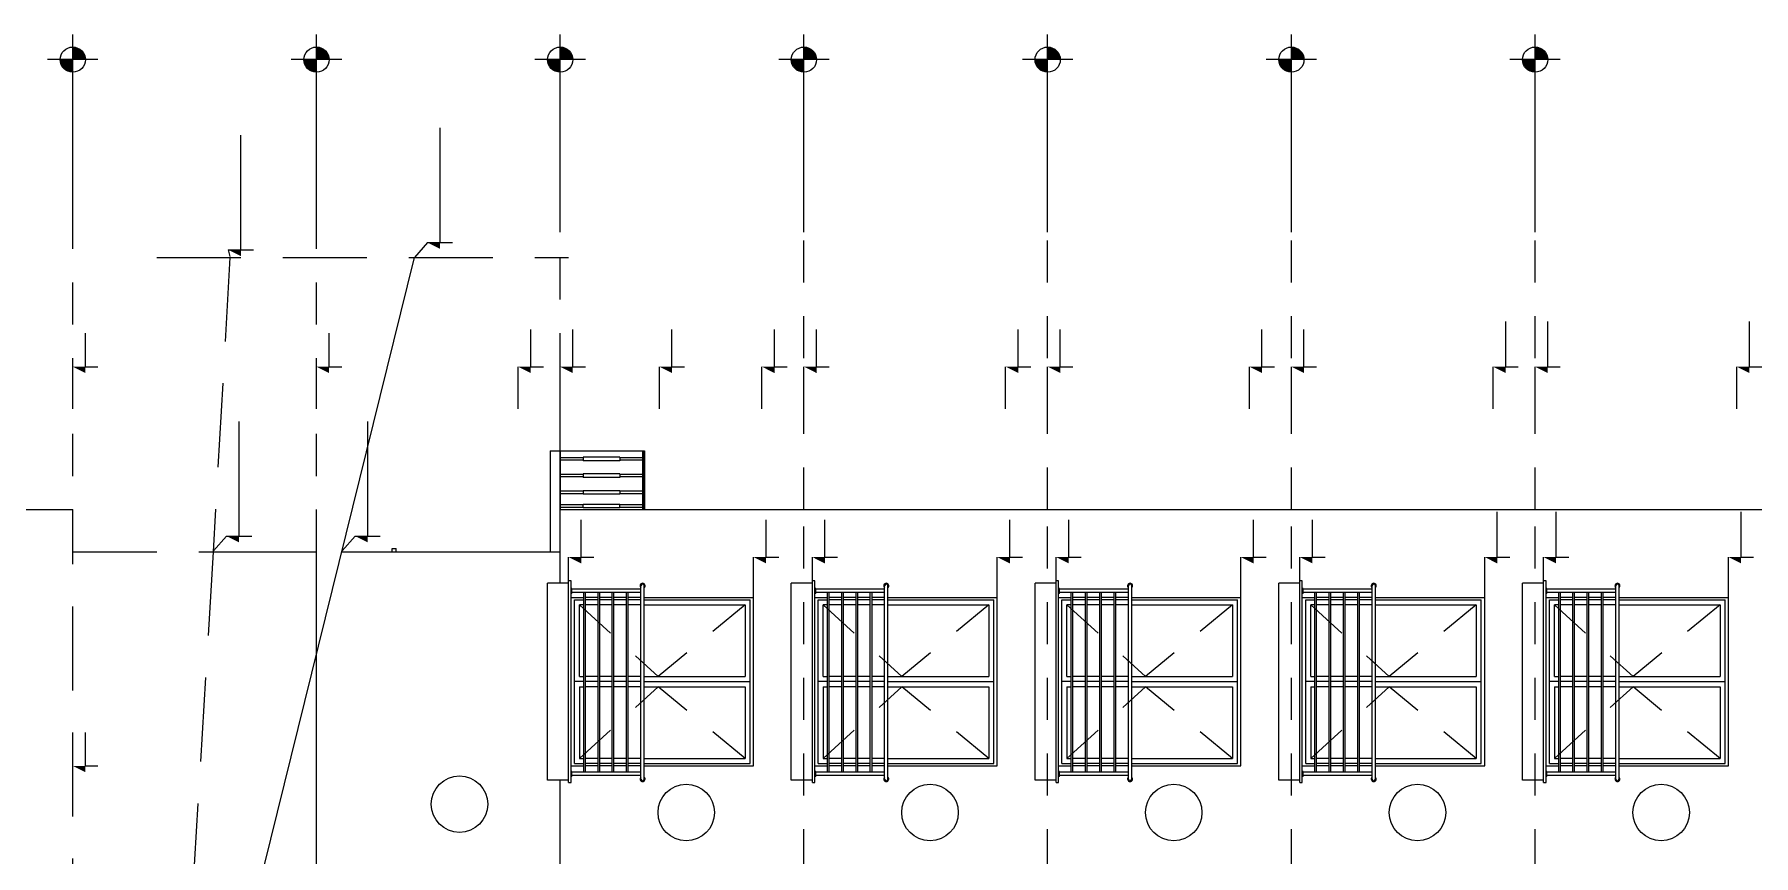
# Model space of a CAD drawing. Header units: metres. Extents: x -220 to 294, y -29 to 18.
# Drawn here: x -178.25 to -173.13, y 8.52 to 10.96 of the extents above; entities that cross this region are included whole.
import ezdxf

# ---------------------------------------------------------------- set-up
doc = ezdxf.new("R2010")
doc.units = ezdxf.units.M
doc.header["$MEASUREMENT"] = 0
doc.linetypes.add('DASHED2', pattern=[0.375, 0.25, -0.125])
doc.linetypes.add('DASHED4', pattern=[0.1875, 0.125, -0.0625])
for name, color, linetype in [('Cember', 7, 'Continuous'), ('Cizgi', 7, 'Continuous'), ('Kesit_Kot', 7, 'Continuous'), ('Standart', 7, 'Continuous'), ('Tarama', 7, 'Continuous')]:
    doc.layers.add(name, color=color, linetype=linetype)

msp = doc.modelspace()

# ---------------------------------------------------------------- hatches: boundary and pattern name
at = {"layer": 'Kesit_Kot', "linetype": 'Continuous', "lineweight": -3}
for points in [[(-177.0774, 10.3429), (-177.0399, 10.3241), (-177.0399, 10.3429)], [(-177.6697, 10.3213), (-177.6322, 10.3025), (-177.6322, 10.3213)], [(-178.1324, 9.9737), (-178.0949, 9.9549), (-178.0949, 9.9737)], [(-177.4074, 9.9737), (-177.3699, 9.9549), (-177.3699, 9.9737)], [(-176.8074, 9.9737), (-176.7699, 9.9549), (-176.7699, 9.9737)], [(-176.6824, 9.9737), (-176.6449, 9.9549), (-176.6449, 9.9737)], [(-176.3874, 9.9737), (-176.3499, 9.9549), (-176.3499, 9.9737)], [(-176.0824, 9.9737), (-176.0449, 9.9549), (-176.0449, 9.9737)], [(-175.9574, 9.9737), (-175.9199, 9.9549), (-175.9199, 9.9737)], [(-175.3574, 9.9737), (-175.3199, 9.9549), (-175.3199, 9.9737)], [(-175.2324, 9.9737), (-175.1949, 9.9549), (-175.1949, 9.9737)], [(-174.6324, 9.9737), (-174.5949, 9.9549), (-174.5949, 9.9737)], [(-174.5074, 9.9737), (-174.4699, 9.9549), (-174.4699, 9.9737)], [(-173.9074, 9.9737), (-173.8699, 9.9549), (-173.8699, 9.9737)], [(-173.7824, 9.9737), (-173.7449, 9.9549), (-173.7449, 9.9737)], [(-173.1824, 9.9737), (-173.1449, 9.9549), (-173.1449, 9.9737)], [(-177.675, 9.4703), (-177.6375, 9.4515), (-177.6375, 9.4703)], [(-177.2925, 9.4703), (-177.255, 9.4515), (-177.255, 9.4703)], [(-176.6574, 9.4077), (-176.6199, 9.3889), (-176.6199, 9.4077)], [(-176.1074, 9.4077), (-176.0699, 9.3889), (-176.0699, 9.4077)], [(-175.9324, 9.4077), (-175.8949, 9.3889), (-175.8949, 9.4077)], [(-175.3824, 9.4077), (-175.3449, 9.3889), (-175.3449, 9.4077)], [(-175.2074, 9.4077), (-175.1699, 9.3889), (-175.1699, 9.4077)], [(-174.6574, 9.4077), (-174.6199, 9.3889), (-174.6199, 9.4077)], [(-174.4824, 9.4077), (-174.4449, 9.3889), (-174.4449, 9.4077)], [(-173.9324, 9.4077), (-173.8949, 9.3889), (-173.8949, 9.4077)], [(-173.7574, 9.4077), (-173.7199, 9.3889), (-173.7199, 9.4077)], [(-173.2074, 9.4077), (-173.1699, 9.3889), (-173.1699, 9.4077)], [(-178.1324, 8.787), (-178.0949, 8.7682), (-178.0949, 8.787)]]:
    msp.add_hatch(color=251, dxfattribs=at).paths.add_polyline_path(points)
at = {"layer": 'Tarama', "linetype": 'Continuous', "lineweight": -3}
for points in [[(-178.1324, 10.9241), (-178.1282, 10.9239), (-178.1241, 10.9232), (-178.12, 10.922), (-178.1162, 10.9204), (-178.1125, 10.9184), (-178.109, 10.9159), (-178.1059, 10.9131), (-178.1031, 10.91), (-178.1007, 10.9066), (-178.0986, 10.9029), (-178.097, 10.899), (-178.0959, 10.8949), (-178.0952, 10.8908), (-178.0949, 10.8866), (-178.1324, 10.8866)], [(-177.4074, 10.9241), (-177.4032, 10.9239), (-177.3991, 10.9232), (-177.395, 10.922), (-177.3912, 10.9204), (-177.3875, 10.9184), (-177.384, 10.9159), (-177.3809, 10.9131), (-177.3781, 10.91), (-177.3757, 10.9066), (-177.3736, 10.9029), (-177.372, 10.899), (-177.3709, 10.8949), (-177.3702, 10.8908), (-177.3699, 10.8866), (-177.4074, 10.8866)], [(-176.6824, 10.9241), (-176.6782, 10.9239), (-176.6741, 10.9232), (-176.67, 10.922), (-176.6662, 10.9204), (-176.6625, 10.9184), (-176.659, 10.9159), (-176.6559, 10.9131), (-176.6531, 10.91), (-176.6507, 10.9066), (-176.6486, 10.9029), (-176.647, 10.899), (-176.6459, 10.8949), (-176.6452, 10.8908), (-176.6449, 10.8866), (-176.6824, 10.8866)], [(-175.9574, 10.9241), (-175.9532, 10.9239), (-175.9491, 10.9232), (-175.945, 10.922), (-175.9412, 10.9204), (-175.9375, 10.9184), (-175.934, 10.9159), (-175.9309, 10.9131), (-175.9281, 10.91), (-175.9257, 10.9066), (-175.9236, 10.9029), (-175.922, 10.899), (-175.9209, 10.8949), (-175.9202, 10.8908), (-175.9199, 10.8866), (-175.9574, 10.8866)], [(-175.2324, 10.9241), (-175.2282, 10.9239), (-175.2241, 10.9232), (-175.22, 10.922), (-175.2162, 10.9204), (-175.2125, 10.9184), (-175.209, 10.9159), (-175.2059, 10.9131), (-175.2031, 10.91), (-175.2007, 10.9066), (-175.1986, 10.9029), (-175.197, 10.899), (-175.1959, 10.8949), (-175.1952, 10.8908), (-175.1949, 10.8866), (-175.2324, 10.8866)], [(-174.5074, 10.9241), (-174.5032, 10.9239), (-174.4991, 10.9232), (-174.495, 10.922), (-174.4912, 10.9204), (-174.4875, 10.9184), (-174.484, 10.9159), (-174.4809, 10.9131), (-174.4781, 10.91), (-174.4757, 10.9066), (-174.4736, 10.9029), (-174.472, 10.899), (-174.4709, 10.8949), (-174.4702, 10.8908), (-174.4699, 10.8866), (-174.5074, 10.8866)], [(-173.7824, 10.9241), (-173.7782, 10.9239), (-173.7741, 10.9232), (-173.77, 10.922), (-173.7662, 10.9204), (-173.7625, 10.9184), (-173.759, 10.9159), (-173.7559, 10.9131), (-173.7531, 10.91), (-173.7507, 10.9066), (-173.7486, 10.9029), (-173.747, 10.899), (-173.7459, 10.8949), (-173.7452, 10.8908), (-173.7449, 10.8866), (-173.7824, 10.8866)], [(-178.1324, 10.8491), (-178.1366, 10.8493), (-178.1408, 10.85), (-178.1448, 10.8512), (-178.1487, 10.8528), (-178.1524, 10.8548), (-178.1558, 10.8573), (-178.1589, 10.8601), (-178.1617, 10.8632), (-178.1642, 10.8667), (-178.1662, 10.8703), (-178.1678, 10.8742), (-178.169, 10.8783), (-178.1697, 10.8824), (-178.1699, 10.8866), (-178.1324, 10.8866)], [(-177.4074, 10.8491), (-177.4116, 10.8493), (-177.4158, 10.85), (-177.4198, 10.8512), (-177.4237, 10.8528), (-177.4274, 10.8548), (-177.4308, 10.8573), (-177.4339, 10.8601), (-177.4367, 10.8632), (-177.4392, 10.8667), (-177.4412, 10.8703), (-177.4428, 10.8742), (-177.444, 10.8783), (-177.4447, 10.8824), (-177.4449, 10.8866), (-177.4074, 10.8866)], [(-176.6824, 10.8491), (-176.6866, 10.8493), (-176.6908, 10.85), (-176.6948, 10.8512), (-176.6987, 10.8528), (-176.7024, 10.8548), (-176.7058, 10.8573), (-176.7089, 10.8601), (-176.7117, 10.8632), (-176.7142, 10.8667), (-176.7162, 10.8703), (-176.7178, 10.8742), (-176.719, 10.8783), (-176.7197, 10.8824), (-176.7199, 10.8866), (-176.6824, 10.8866)], [(-175.9574, 10.8491), (-175.9616, 10.8493), (-175.9658, 10.85), (-175.9698, 10.8512), (-175.9737, 10.8528), (-175.9774, 10.8548), (-175.9808, 10.8573), (-175.9839, 10.8601), (-175.9867, 10.8632), (-175.9892, 10.8667), (-175.9912, 10.8703), (-175.9928, 10.8742), (-175.994, 10.8783), (-175.9947, 10.8824), (-175.9949, 10.8866), (-175.9574, 10.8866)], [(-175.2324, 10.8491), (-175.2366, 10.8493), (-175.2408, 10.85), (-175.2448, 10.8512), (-175.2487, 10.8528), (-175.2524, 10.8548), (-175.2558, 10.8573), (-175.2589, 10.8601), (-175.2617, 10.8632), (-175.2642, 10.8667), (-175.2662, 10.8703), (-175.2678, 10.8742), (-175.269, 10.8783), (-175.2697, 10.8824), (-175.2699, 10.8866), (-175.2324, 10.8866)], [(-174.5074, 10.8491), (-174.5116, 10.8493), (-174.5158, 10.85), (-174.5198, 10.8512), (-174.5237, 10.8528), (-174.5274, 10.8548), (-174.5308, 10.8573), (-174.5339, 10.8601), (-174.5367, 10.8632), (-174.5392, 10.8667), (-174.5412, 10.8703), (-174.5428, 10.8742), (-174.544, 10.8783), (-174.5447, 10.8824), (-174.5449, 10.8866), (-174.5074, 10.8866)], [(-173.7824, 10.8491), (-173.7866, 10.8493), (-173.7908, 10.85), (-173.7948, 10.8512), (-173.7987, 10.8528), (-173.8024, 10.8548), (-173.8058, 10.8573), (-173.8089, 10.8601), (-173.8117, 10.8632), (-173.8142, 10.8667), (-173.8162, 10.8703), (-173.8178, 10.8742), (-173.819, 10.8783), (-173.8197, 10.8824), (-173.8199, 10.8866), (-173.7824, 10.8866)]]:
    msp.add_hatch(color=251, dxfattribs=at).paths.add_polyline_path(points)

# ---------------------------------------------------------------- linework, layer by layer
at = {"layer": 'Cember', "color": 237, "linetype": 'Continuous', "lineweight": -3}
for centre in [(-176.982, 8.6731), (-176.3074, 8.6483), (-175.5824, 8.6483), (-174.8574, 8.6483), (-174.1324, 8.6483), (-173.4074, 8.6483)]:
    msp.add_circle(centre, 0.0841, dxfattribs=at)
at = {"layer": 'Cizgi', "color": 251, "linetype": 'DASHED4', "lineweight": -3}
for points in [[(-178.1324, 9.4237), (-178.1324, 10.4737)], [(-177.4074, 9.4237), (-177.4074, 10.4737)], [(-176.6824, 9.7237), (-176.6824, 10.4737)], [(-175.9574, 9.5487), (-175.9574, 10.4737)], [(-175.2324, 9.5487), (-175.2324, 10.4737)], [(-174.5074, 9.5487), (-174.5074, 10.4737)], [(-173.7824, 9.5487), (-173.7824, 10.4737)], [(-175.9574, 7.1237), (-175.9574, 9.5487)], [(-175.2324, 7.1237), (-175.2324, 9.5487)], [(-174.5074, 7.1237), (-174.5074, 9.5487)], [(-173.7824, 7.1237), (-173.7824, 9.5487)], [(-177.4074, 6.3862), (-177.4074, 9.4237)]]:
    msp.add_lwpolyline(points, dxfattribs=at)
at = {"layer": 'Cizgi', "color": 251, "linetype": 'DASHED2', "lineweight": -3}
for points in [[(-177.8824, 10.2987), (-176.6574, 10.2987)], [(-177.6649, 10.2987), (-177.7149, 9.4237)], [(-176.6824, 9.7237), (-176.6824, 9.5487)], [(-178.3074, 9.5487), (-178.1324, 9.5487)], [(-178.1324, 6.3862), (-178.1324, 9.5487)], [(-178.1324, 9.4237), (-177.7149, 9.4237)], [(-177.7149, 9.4237), (-177.8474, 7.2487)]]:
    msp.add_lwpolyline(points, dxfattribs=at)
at = {"layer": 'Cizgi', "color": 251, "linetype": 'Continuous', "lineweight": -3}
for points in [[(-177.8699, 7.2487), (-177.1162, 10.2987)], [(-176.7124, 9.7237), (-176.6824, 9.7237)], [(-176.7124, 9.7237), (-176.7124, 9.4237)], [(-176.6824, 9.6934), (-176.6824, 9.7237)], [(-176.6824, 9.7065), (-176.6824, 9.7237)], [(-176.6824, 9.7237), (-176.4312, 9.7237)], [(-176.4374, 9.7237), (-176.4374, 9.5487)], [(-176.4343, 9.7237), (-176.4343, 9.5487)], [(-176.4312, 9.7237), (-176.4312, 9.5487)], [(-176.6824, 9.7065), (-176.6824, 9.5487)], [(-176.6144, 9.7032), (-176.6824, 9.7032)], [(-176.6144, 9.6961), (-176.6824, 9.6961)], [(-176.6824, 9.5487), (-176.6824, 9.6934)], [(-176.5055, 9.7049), (-176.6144, 9.7049)], [(-176.6144, 9.7049), (-176.6144, 9.6943)], [(-176.5055, 9.6943), (-176.6144, 9.6943)], [(-176.5055, 9.7049), (-176.5055, 9.6943)], [(-176.4374, 9.7032), (-176.5055, 9.7032)], [(-176.4374, 9.6961), (-176.5055, 9.6961)], [(-176.6144, 9.6532), (-176.6824, 9.6532)], [(-176.6144, 9.6461), (-176.6824, 9.6461)], [(-176.5055, 9.6549), (-176.6144, 9.6549)], [(-176.6144, 9.6549), (-176.6144, 9.6443)], [(-176.5055, 9.6443), (-176.6144, 9.6443)], [(-176.5055, 9.6549), (-176.5055, 9.6443)], [(-176.4374, 9.6532), (-176.5055, 9.6532)], [(-176.4374, 9.6461), (-176.5055, 9.6461)], [(-176.6144, 9.6032), (-176.6824, 9.6032)], [(-176.6144, 9.5961), (-176.6824, 9.5961)], [(-176.5055, 9.6049), (-176.6144, 9.6049)], [(-176.6144, 9.6049), (-176.6144, 9.5943)], [(-176.5055, 9.5943), (-176.6144, 9.5943)], [(-176.5055, 9.5645), (-176.6144, 9.5645)], [(-176.6144, 9.5539), (-176.6144, 9.5645)], [(-176.5055, 9.6049), (-176.5055, 9.5943)], [(-176.4374, 9.6032), (-176.5055, 9.6032)], [(-176.4374, 9.5961), (-176.5055, 9.5961)], [(-176.5055, 9.5539), (-176.5055, 9.5645)], [(-176.6144, 9.5627), (-176.6824, 9.5627)], [(-176.6144, 9.5556), (-176.6824, 9.5556)], [(-176.6824, 9.5487), (-176.6299, 9.5487)], [(-176.6824, 9.3299), (-176.6824, 9.5487)], [(-176.6824, 9.5487), (-176.4174, 9.5487)], [(-176.5055, 9.5539), (-176.6144, 9.5539)], [(-176.4374, 9.5627), (-176.5055, 9.5627)], [(-176.4374, 9.5556), (-176.5055, 9.5556)], [(-176.4174, 9.5487), (-176.3974, 9.5487)], [(-176.3974, 9.5487), (-176.3874, 9.5487)], [(-176.3874, 9.5487), (-173.0874, 9.5487)], [(-177.7149, 9.4237), (-177.4074, 9.4237)], [(-177.4074, 9.2987), (-177.4074, 9.4237)], [(-177.3313, 9.4237), (-177.1824, 9.4237)], [(-177.1824, 9.4331), (-177.1699, 9.4331)], [(-177.1824, 9.4237), (-177.1824, 9.4331)], [(-177.1824, 9.4237), (-177.1699, 9.4237)], [(-177.1699, 9.4237), (-177.1699, 9.4331)], [(-177.1699, 9.4237), (-176.9964, 9.4237)], [(-176.9964, 9.4237), (-176.9324, 9.4237)], [(-176.9324, 9.4237), (-176.7124, 9.4237)], [(-176.7124, 9.4237), (-176.6824, 9.4237)], [(-177.4074, 8.0362), (-177.4074, 9.2987)], [(-176.6824, 7.2487), (-176.6824, 8.7449)]]:
    msp.add_lwpolyline(points, dxfattribs=at)
at = {"layer": 'Kesit_Kot', "color": 251, "linetype": 'Continuous', "lineweight": -3}
for points in [[(-177.6322, 10.3213), (-177.6322, 10.6619)], [(-177.0399, 10.3429), (-177.0399, 10.6835)], [(-177.0774, 10.3429), (-177.1162, 10.2987)], [(-177.0774, 10.3429), (-177.0399, 10.3429)], [(-177.0399, 10.3429), (-177.0024, 10.3429)], [(-177.6697, 10.3213), (-177.6322, 10.3213)], [(-177.6697, 10.3213), (-177.6655, 10.301)], [(-177.6322, 10.3213), (-177.5947, 10.3213)], [(-176.7699, 9.9737), (-176.7699, 10.0842)], [(-176.6449, 9.9737), (-176.6449, 10.0842)], [(-176.3499, 9.9737), (-176.3499, 10.0842)], [(-176.0449, 9.9737), (-176.0449, 10.0842)], [(-175.9199, 9.9737), (-175.9199, 10.0842)], [(-175.3199, 9.9737), (-175.3199, 10.0842)], [(-175.1949, 9.9737), (-175.1949, 10.0842)], [(-174.5949, 9.9737), (-174.5949, 10.0842)], [(-174.4699, 9.9737), (-174.4699, 10.0842)], [(-173.8699, 9.9737), (-173.8699, 10.1084)], [(-173.7449, 9.9737), (-173.7449, 10.1084)], [(-173.1449, 9.9737), (-173.1449, 10.1084)], [(-178.0949, 9.9737), (-178.0949, 10.0732)], [(-177.3699, 9.9737), (-177.3699, 10.0732)], [(-178.1324, 9.8487), (-178.1324, 9.9737)], [(-178.0949, 9.9737), (-178.0574, 9.9737)], [(-177.4074, 9.8487), (-177.4074, 9.9737)], [(-177.3699, 9.9737), (-177.3324, 9.9737)], [(-176.8074, 9.8487), (-176.8074, 9.9737)], [(-176.7699, 9.9737), (-176.7324, 9.9737)], [(-176.6824, 9.8487), (-176.6824, 9.9737)], [(-176.6449, 9.9737), (-176.6074, 9.9737)], [(-176.3874, 9.8487), (-176.3874, 9.9737)], [(-176.3499, 9.9737), (-176.3124, 9.9737)], [(-176.0824, 9.8487), (-176.0824, 9.9737)], [(-176.0449, 9.9737), (-176.0074, 9.9737)], [(-175.9574, 9.8487), (-175.9574, 9.9737)], [(-175.9199, 9.9737), (-175.8824, 9.9737)], [(-175.3574, 9.8487), (-175.3574, 9.9737)], [(-175.3199, 9.9737), (-175.2824, 9.9737)], [(-175.2324, 9.8487), (-175.2324, 9.9737)], [(-175.1949, 9.9737), (-175.1574, 9.9737)], [(-174.6324, 9.8487), (-174.6324, 9.9737)], [(-174.5949, 9.9737), (-174.5574, 9.9737)], [(-174.5074, 9.8487), (-174.5074, 9.9737)], [(-174.4699, 9.9737), (-174.4324, 9.9737)], [(-173.9074, 9.8487), (-173.9074, 9.9737)], [(-173.8699, 9.9737), (-173.8324, 9.9737)], [(-173.7824, 9.8487), (-173.7824, 9.9737)], [(-173.7449, 9.9737), (-173.7074, 9.9737)], [(-173.1824, 9.8487), (-173.1824, 9.9737)], [(-173.1449, 9.9737), (-173.1074, 9.9737)], [(-177.6375, 9.4703), (-177.6375, 9.8109)], [(-177.255, 9.4703), (-177.255, 9.8109)], [(-176.6199, 9.4077), (-176.6199, 9.5182)], [(-176.0699, 9.4077), (-176.0699, 9.5182)], [(-175.8949, 9.4077), (-175.8949, 9.5182)], [(-175.3449, 9.4077), (-175.3449, 9.5182)], [(-175.1699, 9.4077), (-175.1699, 9.5182)], [(-174.6199, 9.4077), (-174.6199, 9.5182)], [(-174.4449, 9.4077), (-174.4449, 9.5182)], [(-173.8949, 9.4077), (-173.8949, 9.5424)], [(-173.7199, 9.4077), (-173.7199, 9.5424)], [(-173.1699, 9.4077), (-173.1699, 9.5424)], [(-177.675, 9.4703), (-177.7138, 9.4261)], [(-177.675, 9.4703), (-177.6375, 9.4703)], [(-177.6375, 9.4703), (-177.6, 9.4703)], [(-177.2925, 9.4703), (-177.3313, 9.4261)], [(-177.2925, 9.4703), (-177.255, 9.4703)], [(-177.255, 9.4703), (-177.2175, 9.4703)], [(-176.6574, 9.2827), (-176.6574, 9.4077)], [(-176.6199, 9.4077), (-176.5824, 9.4077)], [(-176.1074, 9.2827), (-176.1074, 9.4077)], [(-176.0699, 9.4077), (-176.0324, 9.4077)], [(-175.9324, 9.2827), (-175.9324, 9.4077)], [(-175.8949, 9.4077), (-175.8574, 9.4077)], [(-175.3824, 9.2827), (-175.3824, 9.4077)], [(-175.3449, 9.4077), (-175.3074, 9.4077)], [(-175.2074, 9.2827), (-175.2074, 9.4077)], [(-175.1699, 9.4077), (-175.1324, 9.4077)], [(-174.6574, 9.2827), (-174.6574, 9.4077)], [(-174.6199, 9.4077), (-174.5824, 9.4077)], [(-174.4824, 9.2827), (-174.4824, 9.4077)], [(-174.4449, 9.4077), (-174.4074, 9.4077)], [(-173.9324, 9.2827), (-173.9324, 9.4077)], [(-173.8949, 9.4077), (-173.8574, 9.4077)], [(-173.7574, 9.2827), (-173.7574, 9.4077)], [(-173.7199, 9.4077), (-173.6824, 9.4077)], [(-173.2074, 9.2827), (-173.2074, 9.4077)], [(-173.1699, 9.4077), (-173.1324, 9.4077)], [(-178.0949, 8.787), (-178.0949, 8.8865)], [(-178.1324, 8.662), (-178.1324, 8.787)], [(-178.0949, 8.787), (-178.0574, 8.787)]]:
    msp.add_lwpolyline(points, dxfattribs=at)
at = {"layer": 'Standart', "color": 216, "linetype": 'Continuous', "lineweight": -3}
for points in [[(-178.1324, 10.8116), (-178.1324, 10.9616)], [(-177.4074, 10.8116), (-177.4074, 10.9616)], [(-176.6824, 10.8116), (-176.6824, 10.9616)], [(-175.9574, 10.8116), (-175.9574, 10.9616)], [(-175.2324, 10.8116), (-175.2324, 10.9616)], [(-174.5074, 10.8116), (-174.5074, 10.9616)], [(-173.7824, 10.8116), (-173.7824, 10.9616)], [(-178.0574, 10.8866), (-178.2074, 10.8866)], [(-177.3324, 10.8866), (-177.4824, 10.8866)], [(-176.6074, 10.8866), (-176.7574, 10.8866)], [(-175.8824, 10.8866), (-176.0324, 10.8866)], [(-175.1574, 10.8866), (-175.3074, 10.8866)], [(-174.4324, 10.8866), (-174.5824, 10.8866)], [(-173.7074, 10.8866), (-173.8574, 10.8866)], [(-178.1324, 10.3737), (-178.1324, 10.8116)], [(-177.4074, 10.3737), (-177.4074, 10.8116)], [(-176.6824, 10.3737), (-176.6824, 10.8116)], [(-175.9574, 10.3737), (-175.9574, 10.8116)], [(-175.2324, 10.3737), (-175.2324, 10.8116)], [(-174.5074, 10.3737), (-174.5074, 10.8116)], [(-173.7824, 10.3737), (-173.7824, 10.8116)]]:
    msp.add_lwpolyline(points, dxfattribs=at)
at = {"layer": 'Standart', "color": 251, "linetype": 'Continuous', "lineweight": -3}
for points in [[(-176.7199, 8.7449), (-176.7199, 9.3299)], [(-176.6574, 9.3299), (-176.7199, 9.3299)], [(-176.6499, 9.3374), (-176.6574, 9.3374)], [(-176.6574, 8.7374), (-176.6574, 9.3374)], [(-176.6499, 8.7374), (-176.6499, 9.3374)], [(-176.6474, 9.3147), (-176.6499, 9.3147)], [(-176.6474, 9.2997), (-176.6474, 9.3147)], [(-176.4424, 9.3122), (-176.6474, 9.3122)], [(-176.4424, 8.7479), (-176.4424, 9.3222)], [(-176.4324, 8.7475), (-176.4324, 9.3226)], [(-175.9949, 8.7449), (-175.9949, 9.3299)], [(-175.9324, 9.3299), (-175.9949, 9.3299)], [(-175.9249, 9.3374), (-175.9324, 9.3374)], [(-175.9324, 8.7374), (-175.9324, 9.3374)], [(-175.9249, 8.7374), (-175.9249, 9.3374)], [(-175.9224, 9.3147), (-175.9249, 9.3147)], [(-175.9224, 9.2997), (-175.9224, 9.3147)], [(-175.7174, 9.3122), (-175.9224, 9.3122)], [(-175.7174, 8.7479), (-175.7174, 9.3222)], [(-175.7074, 8.7475), (-175.7074, 9.3226)], [(-175.2699, 8.7449), (-175.2699, 9.3299)], [(-175.2074, 9.3299), (-175.2699, 9.3299)], [(-175.1999, 9.3374), (-175.2074, 9.3374)], [(-175.2074, 8.7374), (-175.2074, 9.3374)], [(-175.1999, 8.7374), (-175.1999, 9.3374)], [(-175.1974, 9.3147), (-175.1999, 9.3147)], [(-175.1974, 9.2997), (-175.1974, 9.3147)], [(-174.9924, 9.3122), (-175.1974, 9.3122)], [(-174.9924, 8.7479), (-174.9924, 9.3222)], [(-174.9824, 8.7475), (-174.9824, 9.3226)], [(-174.5449, 8.7449), (-174.5449, 9.3299)], [(-174.4824, 9.3299), (-174.5449, 9.3299)], [(-174.4749, 9.3374), (-174.4824, 9.3374)], [(-174.4824, 8.7374), (-174.4824, 9.3374)], [(-174.4749, 8.7374), (-174.4749, 9.3374)], [(-174.4724, 9.3147), (-174.4749, 9.3147)], [(-174.4724, 9.2997), (-174.4724, 9.3147)], [(-174.2674, 9.3122), (-174.4724, 9.3122)], [(-174.2674, 8.7479), (-174.2674, 9.3222)], [(-174.2574, 8.7475), (-174.2574, 9.3226)], [(-173.8199, 8.7449), (-173.8199, 9.3299)], [(-173.7574, 9.3299), (-173.8199, 9.3299)], [(-173.7499, 9.3374), (-173.7574, 9.3374)], [(-173.7574, 8.7374), (-173.7574, 9.3374)], [(-173.7499, 8.7374), (-173.7499, 9.3374)], [(-173.7474, 9.3147), (-173.7499, 9.3147)], [(-173.7474, 9.2997), (-173.7474, 9.3147)], [(-173.5424, 9.3122), (-173.7474, 9.3122)], [(-173.5424, 8.7479), (-173.5424, 9.3222)], [(-173.5324, 8.7475), (-173.5324, 9.3226)], [(-176.6474, 9.2997), (-176.6499, 9.2997)], [(-176.6499, 9.2874), (-176.6123, 9.2874)], [(-176.4424, 9.3022), (-176.6474, 9.3022)], [(-176.6399, 9.281), (-176.6123, 9.281)], [(-176.6399, 8.7939), (-176.6399, 9.281)], [(-176.6123, 9.266), (-176.6249, 9.266)], [(-176.6249, 9.0524), (-176.6249, 9.266)], [(-176.6123, 8.7679), (-176.6123, 9.3022)], [(-176.6073, 8.7679), (-176.6073, 9.3022)], [(-176.5698, 9.2874), (-176.6073, 9.2874)], [(-176.5698, 9.281), (-176.6073, 9.281)], [(-176.5698, 9.266), (-176.6073, 9.266)], [(-176.5698, 8.7679), (-176.5698, 9.3022)], [(-176.5648, 8.7679), (-176.5648, 9.3022)], [(-176.5274, 9.2874), (-176.5648, 9.2874)], [(-176.5274, 9.281), (-176.5648, 9.281)], [(-176.5274, 9.266), (-176.5648, 9.266)], [(-176.5274, 8.7679), (-176.5274, 9.3022)], [(-176.5224, 8.7679), (-176.5224, 9.3022)], [(-176.4849, 9.2874), (-176.5224, 9.2874)], [(-176.4849, 9.281), (-176.5224, 9.281)], [(-176.4849, 9.266), (-176.5224, 9.266)], [(-176.4849, 8.7679), (-176.4849, 9.3022)], [(-176.4799, 8.7679), (-176.4799, 9.3022)], [(-176.4424, 9.2874), (-176.4799, 9.2874)], [(-176.4424, 9.281), (-176.4799, 9.281)], [(-176.4424, 9.266), (-176.4799, 9.266)], [(-176.4324, 9.2874), (-176.1074, 9.2874)], [(-176.4324, 9.281), (-176.1174, 9.281)], [(-176.4324, 9.266), (-176.1324, 9.266)], [(-176.1324, 9.266), (-176.1324, 9.0524)], [(-176.1174, 8.7939), (-176.1174, 9.281)], [(-176.1074, 8.7874), (-176.1074, 9.2874)], [(-175.9224, 9.2997), (-175.9249, 9.2997)], [(-175.9249, 9.2874), (-175.8873, 9.2874)], [(-175.7174, 9.3022), (-175.9224, 9.3022)], [(-175.9149, 9.281), (-175.8873, 9.281)], [(-175.9149, 8.7939), (-175.9149, 9.281)], [(-175.8873, 9.266), (-175.8999, 9.266)], [(-175.8999, 9.0524), (-175.8999, 9.266)], [(-175.8873, 8.7679), (-175.8873, 9.3022)], [(-175.8823, 8.7679), (-175.8823, 9.3022)], [(-175.8448, 9.2874), (-175.8823, 9.2874)], [(-175.8448, 9.281), (-175.8823, 9.281)], [(-175.8448, 9.266), (-175.8823, 9.266)], [(-175.8448, 8.7679), (-175.8448, 9.3022)], [(-175.8398, 8.7679), (-175.8398, 9.3022)], [(-175.8024, 9.2874), (-175.8398, 9.2874)], [(-175.8024, 9.281), (-175.8398, 9.281)], [(-175.8024, 9.266), (-175.8398, 9.266)], [(-175.8024, 8.7679), (-175.8024, 9.3022)], [(-175.7974, 8.7679), (-175.7974, 9.3022)], [(-175.7599, 9.2874), (-175.7974, 9.2874)], [(-175.7599, 9.281), (-175.7974, 9.281)], [(-175.7599, 9.266), (-175.7974, 9.266)], [(-175.7599, 8.7679), (-175.7599, 9.3022)], [(-175.7549, 8.7679), (-175.7549, 9.3022)], [(-175.7174, 9.2874), (-175.7549, 9.2874)], [(-175.7174, 9.281), (-175.7549, 9.281)], [(-175.7174, 9.266), (-175.7549, 9.266)], [(-175.7074, 9.2874), (-175.3824, 9.2874)], [(-175.7074, 9.281), (-175.3924, 9.281)], [(-175.7074, 9.266), (-175.4074, 9.266)], [(-175.4074, 9.266), (-175.4074, 9.0524)], [(-175.3924, 8.7939), (-175.3924, 9.281)], [(-175.3824, 8.7874), (-175.3824, 9.2874)], [(-175.1974, 9.2997), (-175.1999, 9.2997)], [(-175.1999, 9.2874), (-175.1623, 9.2874)], [(-174.9924, 9.3022), (-175.1974, 9.3022)], [(-175.1899, 9.281), (-175.1623, 9.281)], [(-175.1899, 8.7939), (-175.1899, 9.281)], [(-175.1623, 9.266), (-175.1749, 9.266)], [(-175.1749, 9.0524), (-175.1749, 9.266)], [(-175.1623, 8.7679), (-175.1623, 9.3022)], [(-175.1573, 8.7679), (-175.1573, 9.3022)], [(-175.1198, 9.2874), (-175.1573, 9.2874)], [(-175.1198, 9.281), (-175.1573, 9.281)], [(-175.1198, 9.266), (-175.1573, 9.266)], [(-175.1198, 8.7679), (-175.1198, 9.3022)], [(-175.1148, 8.7679), (-175.1148, 9.3022)], [(-175.0774, 9.2874), (-175.1148, 9.2874)], [(-175.0774, 9.281), (-175.1148, 9.281)], [(-175.0774, 9.266), (-175.1148, 9.266)], [(-175.0774, 8.7679), (-175.0774, 9.3022)], [(-175.0724, 8.7679), (-175.0724, 9.3022)], [(-175.0349, 9.2874), (-175.0724, 9.2874)], [(-175.0349, 9.281), (-175.0724, 9.281)], [(-175.0349, 9.266), (-175.0724, 9.266)], [(-175.0349, 8.7679), (-175.0349, 9.3022)], [(-175.0299, 8.7679), (-175.0299, 9.3022)], [(-174.9924, 9.2874), (-175.0299, 9.2874)], [(-174.9924, 9.281), (-175.0299, 9.281)], [(-174.9924, 9.266), (-175.0299, 9.266)], [(-174.9824, 9.2874), (-174.6574, 9.2874)], [(-174.9824, 9.281), (-174.6674, 9.281)], [(-174.9824, 9.266), (-174.6824, 9.266)], [(-174.6824, 9.266), (-174.6824, 9.0524)], [(-174.6674, 8.7939), (-174.6674, 9.281)], [(-174.6574, 8.7874), (-174.6574, 9.2874)], [(-174.4724, 9.2997), (-174.4749, 9.2997)], [(-174.4749, 9.2874), (-174.4373, 9.2874)], [(-174.2674, 9.3022), (-174.4724, 9.3022)], [(-174.4649, 9.281), (-174.4373, 9.281)], [(-174.4649, 8.7939), (-174.4649, 9.281)], [(-174.4373, 9.266), (-174.4499, 9.266)], [(-174.4499, 9.0524), (-174.4499, 9.266)], [(-174.4373, 8.7679), (-174.4373, 9.3022)], [(-174.4323, 8.7679), (-174.4323, 9.3022)], [(-174.3948, 9.2874), (-174.4323, 9.2874)], [(-174.3948, 9.281), (-174.4323, 9.281)], [(-174.3948, 9.266), (-174.4323, 9.266)], [(-174.3948, 8.7679), (-174.3948, 9.3022)], [(-174.3898, 8.7679), (-174.3898, 9.3022)], [(-174.3524, 9.2874), (-174.3898, 9.2874)], [(-174.3524, 9.281), (-174.3898, 9.281)], [(-174.3524, 9.266), (-174.3898, 9.266)], [(-174.3524, 8.7679), (-174.3524, 9.3022)], [(-174.3474, 8.7679), (-174.3474, 9.3022)], [(-174.3099, 9.2874), (-174.3474, 9.2874)], [(-174.3099, 9.281), (-174.3474, 9.281)], [(-174.3099, 9.266), (-174.3474, 9.266)], [(-174.3099, 8.7679), (-174.3099, 9.3022)], [(-174.3049, 8.7679), (-174.3049, 9.3022)], [(-174.2674, 9.2874), (-174.3049, 9.2874)], [(-174.2674, 9.281), (-174.3049, 9.281)], [(-174.2674, 9.266), (-174.3049, 9.266)], [(-174.2574, 9.2874), (-173.9324, 9.2874)], [(-174.2574, 9.281), (-173.9424, 9.281)], [(-174.2574, 9.266), (-173.9574, 9.266)], [(-173.9574, 9.266), (-173.9574, 9.0524)], [(-173.9424, 8.7939), (-173.9424, 9.281)], [(-173.9324, 8.7874), (-173.9324, 9.2874)], [(-173.7474, 9.2997), (-173.7499, 9.2997)], [(-173.7499, 9.2874), (-173.7123, 9.2874)], [(-173.5424, 9.3022), (-173.7474, 9.3022)], [(-173.7399, 9.281), (-173.7123, 9.281)], [(-173.7399, 8.7939), (-173.7399, 9.281)], [(-173.7123, 9.266), (-173.7249, 9.266)], [(-173.7249, 9.0524), (-173.7249, 9.266)], [(-173.7123, 8.7679), (-173.7123, 9.3022)], [(-173.7073, 8.7679), (-173.7073, 9.3022)], [(-173.6698, 9.2874), (-173.7073, 9.2874)], [(-173.6698, 9.281), (-173.7073, 9.281)], [(-173.6698, 9.266), (-173.7073, 9.266)], [(-173.6698, 8.7679), (-173.6698, 9.3022)], [(-173.6648, 8.7679), (-173.6648, 9.3022)], [(-173.6274, 9.2874), (-173.6648, 9.2874)], [(-173.6274, 9.281), (-173.6648, 9.281)], [(-173.6274, 9.266), (-173.6648, 9.266)], [(-173.6274, 8.7679), (-173.6274, 9.3022)], [(-173.6224, 8.7679), (-173.6224, 9.3022)], [(-173.5849, 9.2874), (-173.6224, 9.2874)], [(-173.5849, 9.281), (-173.6224, 9.281)], [(-173.5849, 9.266), (-173.6224, 9.266)], [(-173.5849, 8.7679), (-173.5849, 9.3022)], [(-173.5799, 8.7679), (-173.5799, 9.3022)], [(-173.5424, 9.2874), (-173.5799, 9.2874)], [(-173.5424, 9.281), (-173.5799, 9.281)], [(-173.5424, 9.266), (-173.5799, 9.266)], [(-173.5324, 9.2874), (-173.2074, 9.2874)], [(-173.5324, 9.281), (-173.2174, 9.281)], [(-173.5324, 9.266), (-173.2324, 9.266)], [(-173.2324, 9.266), (-173.2324, 9.0524)], [(-173.2174, 8.7939), (-173.2174, 9.281)], [(-173.2074, 8.7874), (-173.2074, 9.2874)], [(-176.6249, 9.0524), (-176.6123, 9.0524)], [(-176.5698, 9.0524), (-176.6073, 9.0524)], [(-176.5274, 9.0524), (-176.5648, 9.0524)], [(-176.4849, 9.0524), (-176.5224, 9.0524)], [(-176.4424, 9.0524), (-176.4799, 9.0524)], [(-176.4324, 9.0524), (-176.1324, 9.0524)], [(-175.8999, 9.0524), (-175.8873, 9.0524)], [(-175.8448, 9.0524), (-175.8823, 9.0524)], [(-175.8024, 9.0524), (-175.8398, 9.0524)], [(-175.7599, 9.0524), (-175.7974, 9.0524)], [(-175.7174, 9.0524), (-175.7549, 9.0524)], [(-175.7074, 9.0524), (-175.4074, 9.0524)], [(-175.1749, 9.0524), (-175.1623, 9.0524)], [(-175.1198, 9.0524), (-175.1573, 9.0524)], [(-175.0774, 9.0524), (-175.1148, 9.0524)], [(-175.0349, 9.0524), (-175.0724, 9.0524)], [(-174.9924, 9.0524), (-175.0299, 9.0524)], [(-174.9824, 9.0524), (-174.6824, 9.0524)], [(-174.4499, 9.0524), (-174.4373, 9.0524)], [(-174.3948, 9.0524), (-174.4323, 9.0524)], [(-174.3524, 9.0524), (-174.3898, 9.0524)], [(-174.3099, 9.0524), (-174.3474, 9.0524)], [(-174.2674, 9.0524), (-174.3049, 9.0524)], [(-174.2574, 9.0524), (-173.9574, 9.0524)], [(-173.7249, 9.0524), (-173.7123, 9.0524)], [(-173.6698, 9.0524), (-173.7073, 9.0524)], [(-173.6274, 9.0524), (-173.6648, 9.0524)], [(-173.5849, 9.0524), (-173.6224, 9.0524)], [(-173.5424, 9.0524), (-173.5799, 9.0524)], [(-173.5324, 9.0524), (-173.2324, 9.0524)], [(-176.6123, 9.0374), (-176.6399, 9.0374)], [(-176.6249, 9.0224), (-176.6123, 9.0224)], [(-176.6249, 9.0224), (-176.6249, 8.8089)], [(-176.5698, 9.0374), (-176.6073, 9.0374)], [(-176.5698, 9.0224), (-176.6073, 9.0224)], [(-176.5274, 9.0374), (-176.5648, 9.0374)], [(-176.5274, 9.0224), (-176.5648, 9.0224)], [(-176.4849, 9.0374), (-176.5224, 9.0374)], [(-176.4849, 9.0224), (-176.5224, 9.0224)], [(-176.4424, 9.0374), (-176.4799, 9.0374)], [(-176.4424, 9.0224), (-176.4799, 9.0224)], [(-176.4324, 9.0374), (-176.1174, 9.0374)], [(-176.4324, 9.0224), (-176.1324, 9.0224)], [(-176.1324, 9.0224), (-176.1324, 8.8089)], [(-175.8873, 9.0374), (-175.9149, 9.0374)], [(-175.8999, 9.0224), (-175.8873, 9.0224)], [(-175.8999, 9.0224), (-175.8999, 8.8089)], [(-175.8448, 9.0374), (-175.8823, 9.0374)], [(-175.8448, 9.0224), (-175.8823, 9.0224)], [(-175.8024, 9.0374), (-175.8398, 9.0374)], [(-175.8024, 9.0224), (-175.8398, 9.0224)], [(-175.7599, 9.0374), (-175.7974, 9.0374)], [(-175.7599, 9.0224), (-175.7974, 9.0224)], [(-175.7174, 9.0374), (-175.7549, 9.0374)], [(-175.7174, 9.0224), (-175.7549, 9.0224)], [(-175.7074, 9.0374), (-175.3924, 9.0374)], [(-175.7074, 9.0224), (-175.4074, 9.0224)], [(-175.4074, 9.0224), (-175.4074, 8.8089)], [(-175.1623, 9.0374), (-175.1899, 9.0374)], [(-175.1749, 9.0224), (-175.1623, 9.0224)], [(-175.1749, 9.0224), (-175.1749, 8.8089)], [(-175.1198, 9.0374), (-175.1573, 9.0374)], [(-175.1198, 9.0224), (-175.1573, 9.0224)], [(-175.0774, 9.0374), (-175.1148, 9.0374)], [(-175.0774, 9.0224), (-175.1148, 9.0224)], [(-175.0349, 9.0374), (-175.0724, 9.0374)], [(-175.0349, 9.0224), (-175.0724, 9.0224)], [(-174.9924, 9.0374), (-175.0299, 9.0374)], [(-174.9924, 9.0224), (-175.0299, 9.0224)], [(-174.9824, 9.0374), (-174.6674, 9.0374)], [(-174.9824, 9.0224), (-174.6824, 9.0224)], [(-174.6824, 9.0224), (-174.6824, 8.8089)], [(-174.4373, 9.0374), (-174.4649, 9.0374)], [(-174.4499, 9.0224), (-174.4373, 9.0224)], [(-174.4499, 9.0224), (-174.4499, 8.8089)], [(-174.3948, 9.0374), (-174.4323, 9.0374)], [(-174.3948, 9.0224), (-174.4323, 9.0224)], [(-174.3524, 9.0374), (-174.3898, 9.0374)], [(-174.3524, 9.0224), (-174.3898, 9.0224)], [(-174.3099, 9.0374), (-174.3474, 9.0374)], [(-174.3099, 9.0224), (-174.3474, 9.0224)], [(-174.2674, 9.0374), (-174.3049, 9.0374)], [(-174.2674, 9.0224), (-174.3049, 9.0224)], [(-174.2574, 9.0374), (-173.9424, 9.0374)], [(-174.2574, 9.0224), (-173.9574, 9.0224)], [(-173.9574, 9.0224), (-173.9574, 8.8089)], [(-173.7123, 9.0374), (-173.7399, 9.0374)], [(-173.7249, 9.0224), (-173.7123, 9.0224)], [(-173.7249, 9.0224), (-173.7249, 8.8089)], [(-173.6698, 9.0374), (-173.7073, 9.0374)], [(-173.6698, 9.0224), (-173.7073, 9.0224)], [(-173.6274, 9.0374), (-173.6648, 9.0374)], [(-173.6274, 9.0224), (-173.6648, 9.0224)], [(-173.5849, 9.0374), (-173.6224, 9.0374)], [(-173.5849, 9.0224), (-173.6224, 9.0224)], [(-173.5424, 9.0374), (-173.5799, 9.0374)], [(-173.5424, 9.0224), (-173.5799, 9.0224)], [(-173.5324, 9.0374), (-173.2174, 9.0374)], [(-173.5324, 9.0224), (-173.2324, 9.0224)], [(-173.2324, 9.0224), (-173.2324, 8.8089)], [(-176.6249, 8.8089), (-176.6123, 8.8089)], [(-176.5698, 8.8089), (-176.6073, 8.8089)], [(-176.5274, 8.8089), (-176.5648, 8.8089)], [(-176.4849, 8.8089), (-176.5224, 8.8089)], [(-176.4424, 8.8089), (-176.4799, 8.8089)], [(-176.4324, 8.8089), (-176.1324, 8.8089)], [(-175.8999, 8.8089), (-175.8873, 8.8089)], [(-175.8448, 8.8089), (-175.8823, 8.8089)], [(-175.8024, 8.8089), (-175.8398, 8.8089)], [(-175.7599, 8.8089), (-175.7974, 8.8089)], [(-175.7174, 8.8089), (-175.7549, 8.8089)], [(-175.7074, 8.8089), (-175.4074, 8.8089)], [(-175.1749, 8.8089), (-175.1623, 8.8089)], [(-175.1198, 8.8089), (-175.1573, 8.8089)], [(-175.0774, 8.8089), (-175.1148, 8.8089)], [(-175.0349, 8.8089), (-175.0724, 8.8089)], [(-174.9924, 8.8089), (-175.0299, 8.8089)], [(-174.9824, 8.8089), (-174.6824, 8.8089)], [(-174.4499, 8.8089), (-174.4373, 8.8089)], [(-174.3948, 8.8089), (-174.4323, 8.8089)], [(-174.3524, 8.8089), (-174.3898, 8.8089)], [(-174.3099, 8.8089), (-174.3474, 8.8089)], [(-174.2674, 8.8089), (-174.3049, 8.8089)], [(-174.2574, 8.8089), (-173.9574, 8.8089)], [(-173.7249, 8.8089), (-173.7123, 8.8089)], [(-173.6698, 8.8089), (-173.7073, 8.8089)], [(-173.6274, 8.8089), (-173.6648, 8.8089)], [(-173.5849, 8.8089), (-173.6224, 8.8089)], [(-173.5424, 8.8089), (-173.5799, 8.8089)], [(-173.5324, 8.8089), (-173.2324, 8.8089)], [(-176.6499, 8.7874), (-176.6123, 8.7874)], [(-176.6474, 8.7704), (-176.6499, 8.7704)], [(-176.6474, 8.7554), (-176.6499, 8.7554)], [(-176.6474, 8.7554), (-176.6474, 8.7704)], [(-176.4424, 8.7679), (-176.6474, 8.7679)], [(-176.4424, 8.7579), (-176.6474, 8.7579)], [(-176.6399, 8.7939), (-176.6123, 8.7939)], [(-176.5698, 8.7939), (-176.6073, 8.7939)], [(-176.5698, 8.7874), (-176.6073, 8.7874)], [(-176.5274, 8.7939), (-176.5648, 8.7939)], [(-176.5274, 8.7874), (-176.5648, 8.7874)], [(-176.4849, 8.7939), (-176.5224, 8.7939)], [(-176.4849, 8.7874), (-176.5224, 8.7874)], [(-176.4424, 8.7939), (-176.4799, 8.7939)], [(-176.4424, 8.7874), (-176.4799, 8.7874)], [(-176.4324, 8.7939), (-176.1174, 8.7939)], [(-176.4324, 8.7874), (-176.1074, 8.7874)], [(-175.9249, 8.7874), (-175.8873, 8.7874)], [(-175.9224, 8.7704), (-175.9249, 8.7704)], [(-175.9224, 8.7554), (-175.9249, 8.7554)], [(-175.9224, 8.7554), (-175.9224, 8.7704)], [(-175.7174, 8.7679), (-175.9224, 8.7679)], [(-175.7174, 8.7579), (-175.9224, 8.7579)], [(-175.9149, 8.7939), (-175.8873, 8.7939)], [(-175.8448, 8.7939), (-175.8823, 8.7939)], [(-175.8448, 8.7874), (-175.8823, 8.7874)], [(-175.8024, 8.7939), (-175.8398, 8.7939)], [(-175.8024, 8.7874), (-175.8398, 8.7874)], [(-175.7599, 8.7939), (-175.7974, 8.7939)], [(-175.7599, 8.7874), (-175.7974, 8.7874)], [(-175.7174, 8.7939), (-175.7549, 8.7939)], [(-175.7174, 8.7874), (-175.7549, 8.7874)], [(-175.7074, 8.7939), (-175.3924, 8.7939)], [(-175.7074, 8.7874), (-175.3824, 8.7874)], [(-175.1999, 8.7874), (-175.1623, 8.7874)], [(-175.1974, 8.7704), (-175.1999, 8.7704)], [(-175.1974, 8.7554), (-175.1999, 8.7554)], [(-175.1974, 8.7554), (-175.1974, 8.7704)], [(-174.9924, 8.7679), (-175.1974, 8.7679)], [(-174.9924, 8.7579), (-175.1974, 8.7579)], [(-175.1899, 8.7939), (-175.1623, 8.7939)], [(-175.1198, 8.7939), (-175.1573, 8.7939)], [(-175.1198, 8.7874), (-175.1573, 8.7874)], [(-175.0774, 8.7939), (-175.1148, 8.7939)], [(-175.0774, 8.7874), (-175.1148, 8.7874)], [(-175.0349, 8.7939), (-175.0724, 8.7939)], [(-175.0349, 8.7874), (-175.0724, 8.7874)], [(-174.9924, 8.7939), (-175.0299, 8.7939)], [(-174.9924, 8.7874), (-175.0299, 8.7874)], [(-174.9824, 8.7939), (-174.6674, 8.7939)], [(-174.9824, 8.7874), (-174.6574, 8.7874)], [(-174.4749, 8.7874), (-174.4373, 8.7874)], [(-174.4724, 8.7704), (-174.4749, 8.7704)], [(-174.4724, 8.7554), (-174.4749, 8.7554)], [(-174.4724, 8.7554), (-174.4724, 8.7704)], [(-174.2674, 8.7679), (-174.4724, 8.7679)], [(-174.2674, 8.7579), (-174.4724, 8.7579)], [(-174.4649, 8.7939), (-174.4373, 8.7939)], [(-174.3948, 8.7939), (-174.4323, 8.7939)], [(-174.3948, 8.7874), (-174.4323, 8.7874)], [(-174.3524, 8.7939), (-174.3898, 8.7939)], [(-174.3524, 8.7874), (-174.3898, 8.7874)], [(-174.3099, 8.7939), (-174.3474, 8.7939)], [(-174.3099, 8.7874), (-174.3474, 8.7874)], [(-174.2674, 8.7939), (-174.3049, 8.7939)], [(-174.2674, 8.7874), (-174.3049, 8.7874)], [(-174.2574, 8.7939), (-173.9424, 8.7939)], [(-174.2574, 8.7874), (-173.9324, 8.7874)], [(-173.7499, 8.7874), (-173.7123, 8.7874)], [(-173.7474, 8.7704), (-173.7499, 8.7704)], [(-173.7474, 8.7554), (-173.7499, 8.7554)], [(-173.7474, 8.7554), (-173.7474, 8.7704)], [(-173.5424, 8.7679), (-173.7474, 8.7679)], [(-173.5424, 8.7579), (-173.7474, 8.7579)], [(-173.7399, 8.7939), (-173.7123, 8.7939)], [(-173.6698, 8.7939), (-173.7073, 8.7939)], [(-173.6698, 8.7874), (-173.7073, 8.7874)], [(-173.6274, 8.7939), (-173.6648, 8.7939)], [(-173.6274, 8.7874), (-173.6648, 8.7874)], [(-173.5849, 8.7939), (-173.6224, 8.7939)], [(-173.5849, 8.7874), (-173.6224, 8.7874)], [(-173.5424, 8.7939), (-173.5799, 8.7939)], [(-173.5424, 8.7874), (-173.5799, 8.7874)], [(-173.5324, 8.7939), (-173.2174, 8.7939)], [(-173.5324, 8.7874), (-173.2074, 8.7874)], [(-176.6574, 8.7449), (-176.7199, 8.7449)], [(-176.6574, 8.7374), (-176.6499, 8.7374)], [(-175.9324, 8.7449), (-175.9949, 8.7449)], [(-175.9324, 8.7374), (-175.9249, 8.7374)], [(-175.2074, 8.7449), (-175.2699, 8.7449)], [(-175.2074, 8.7374), (-175.1999, 8.7374)], [(-174.4824, 8.7449), (-174.5449, 8.7449)], [(-174.4824, 8.7374), (-174.4749, 8.7374)], [(-173.7574, 8.7449), (-173.8199, 8.7449)], [(-173.7574, 8.7374), (-173.7499, 8.7374)]]:
    msp.add_lwpolyline(points, dxfattribs=at)
at = {"layer": 'Standart', "color": 251, "linetype": 'DASHED4', "lineweight": -3}
for points in [[(-176.6249, 9.266), (-176.3912, 9.0524)], [(-176.1324, 9.266), (-176.3912, 9.0524)], [(-175.8999, 9.266), (-175.6662, 9.0524)], [(-175.4074, 9.266), (-175.6662, 9.0524)], [(-175.1749, 9.266), (-174.9412, 9.0524)], [(-174.6824, 9.266), (-174.9412, 9.0524)], [(-174.4499, 9.266), (-174.2162, 9.0524)], [(-173.9574, 9.266), (-174.2162, 9.0524)], [(-173.7249, 9.266), (-173.4912, 9.0524)], [(-173.2324, 9.266), (-173.4912, 9.0524)], [(-176.6249, 8.8089), (-176.3912, 9.0224)], [(-176.1324, 8.8089), (-176.3912, 9.0224)], [(-175.8999, 8.8089), (-175.6662, 9.0224)], [(-175.4074, 8.8089), (-175.6662, 9.0224)], [(-175.1749, 8.8089), (-174.9412, 9.0224)], [(-174.6824, 8.8089), (-174.9412, 9.0224)], [(-174.4499, 8.8089), (-174.2162, 9.0224)], [(-173.9574, 8.8089), (-174.2162, 9.0224)], [(-173.7249, 8.8089), (-173.4912, 9.0224)], [(-173.2324, 8.8089), (-173.4912, 9.0224)]]:
    msp.add_lwpolyline(points, dxfattribs=at)
at = {"layer": 'Standart', "color": 216, "linetype": 'Continuous', "lineweight": -3}
for centre in [(-178.1324, 10.8866), (-177.4074, 10.8866), (-176.6824, 10.8866), (-175.9574, 10.8866), (-175.2324, 10.8866), (-174.5074, 10.8866), (-173.7824, 10.8866)]:
    msp.add_circle(centre, 0.0375, dxfattribs=at)
at = {"layer": 'Standart', "color": 98, "linetype": 'Continuous', "lineweight": -3}
for centre, start, end in [((-176.4374, 9.3222), 311.6226, 228.1897), ((-175.7124, 9.3222), 311.6226, 228.1897), ((-174.9874, 9.3222), 311.6226, 228.1897), ((-174.2624, 9.3222), 311.6226, 228.1897), ((-173.5374, 9.3222), 311.6226, 228.1897), ((-176.4374, 8.7479), 131.8103, 48.3774), ((-175.7124, 8.7479), 131.8103, 48.3774), ((-174.9874, 8.7479), 131.8103, 48.3774), ((-174.2624, 8.7479), 131.8103, 48.3774), ((-173.5374, 8.7479), 131.8103, 48.3774)]:
    msp.add_arc(centre, 0.0075, start, end, dxfattribs=at)
at = {"layer": 'Standart', "color": 198, "linetype": 'Continuous', "lineweight": -3}
for centre, start, end in [((-176.4374, 9.3222), 4.9426, 180), ((-175.7124, 9.3222), 4.9426, 180), ((-174.9874, 9.3222), 4.9426, 180), ((-174.2624, 9.3222), 4.9426, 180), ((-173.5374, 9.3222), 4.9426, 180), ((-176.4374, 8.7479), 180, 355.0574), ((-175.7124, 8.7479), 180, 355.0574), ((-174.9874, 8.7479), 180, 355.0574), ((-174.2624, 8.7479), 180, 355.0574), ((-173.5374, 8.7479), 180, 355.0574)]:
    msp.add_arc(centre, 0.005, start, end, dxfattribs=at)

doc.saveas('drawing.dxf')
